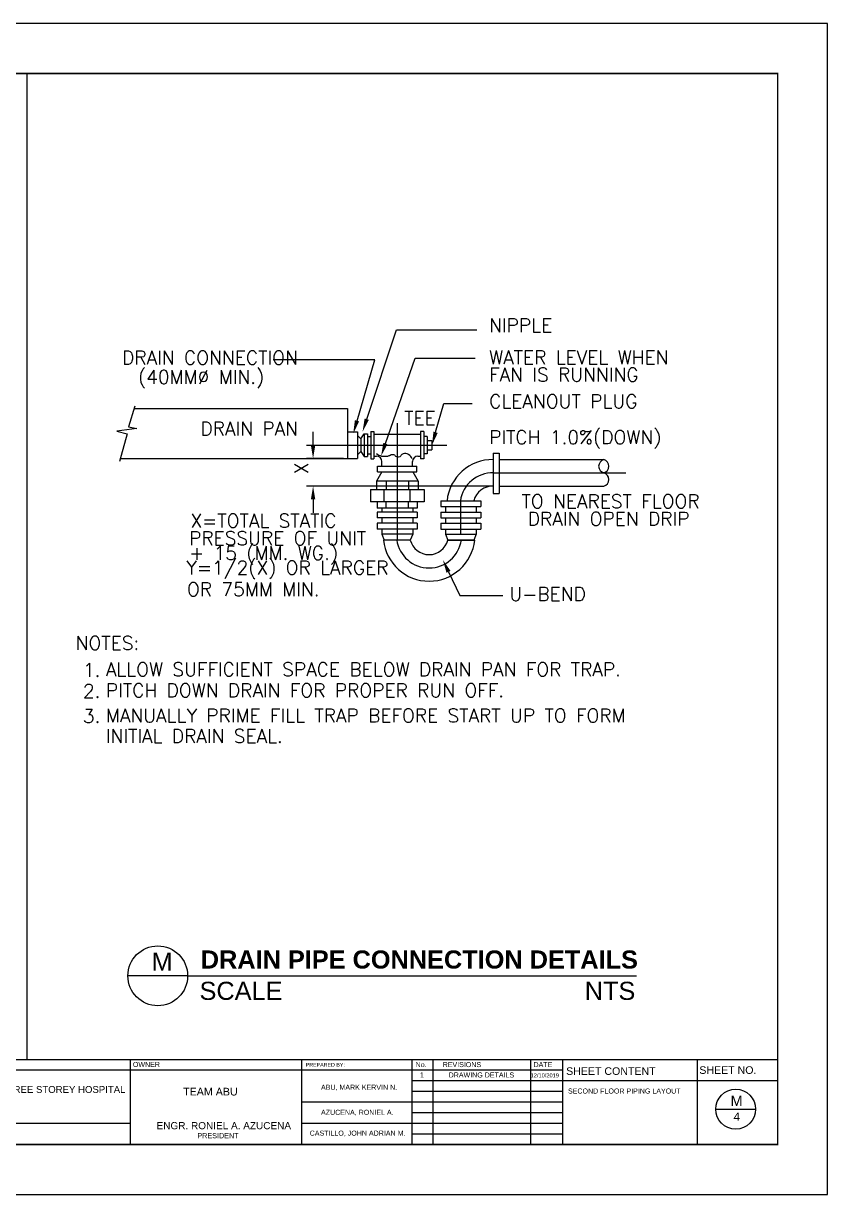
# Model space of a CAD drawing. Header units: millimetres. Extents: x 0 to 27402, y -2 to 21839.
# Drawn here: x 53.6 to 101.9, y 96.6 to 166.9 of the extents above; entities that cross this region are included whole.
import ezdxf

# ---------------------------------------------------------------- set-up
doc = ezdxf.new("R2010")
doc.units = ezdxf.units.MM
doc.linetypes.add('CENTER', pattern=[50.8, 31.75, -6.35, 6.35, -6.35])
for name, color, linetype in [('.1', 1, 'Continuous'), ('13_AC-DETAIL', 5, 'Continuous'), ('D-TEXT', 14, 'Continuous'), ('SHEET', 3, 'Continuous'), ('T-TEXT', 3, 'Continuous'), ('text', 7, 'Continuous')]:
    doc.layers.add(name, color=color, linetype=linetype)
doc.layers.add('WALL', color=4, linetype='Continuous', lineweight=30)
doc.styles.add('AC', font='romans.shx', dxfattribs={"height": 0.2})
doc.styles.add('arial', font='arial.ttf')

msp = doc.modelspace()

# ---------------------------------------------------------------- linework, layer by layer
at = {"layer": '.1', "color": 0}
for p, q in [((101.899, 166.95), (2.623, 166.95)), ((101.899, 96.554), (101.899, 166.95)), ((2.623, 96.554), (101.899, 96.554))]:
    msp.add_line(p, q, dxfattribs=at)
for p, q in [((53.765, 163.941), (53.765, 104.683)), ((63.427, 109.704), (59.83, 109.704)), ((63.427, 109.704), (90.411, 109.704))]:
    msp.add_line(p, q)
msp.add_circle((61.628, 109.704), 1.798)
at = {"layer": '13_AC-DETAIL', "color": 2}
for p, q in [((60.201, 143.801), (73.029, 143.801)), ((73.029, 143.801), (73.029, 140.803)), ((73.029, 142.402), (73.629, 142.402)), ((73.629, 142.402), (73.629, 140.803)), ((73.829, 141.976), (74.029, 142.28)), ((74.029, 142.28), (74.229, 142.28)), ((74.029, 142.28), (74.029, 140.924)), ((74.229, 142.28), (74.229, 140.924)), ((74.429, 142.431), (74.628, 142.431)), ((74.429, 142.431), (74.429, 140.773)), ((74.628, 142.431), (74.628, 140.773)), ((74.628, 142.263), (77.427, 142.263)), ((77.627, 142.431), (77.427, 142.431)), ((77.427, 142.431), (77.427, 140.773)), ((77.627, 142.431), (77.627, 140.773)), ((73.629, 142.179), (73.829, 141.976)), ((73.829, 141.976), (73.829, 141.228)), ((74.229, 142.128), (74.429, 142.128)), ((77.827, 142.128), (77.627, 142.128)), ((77.827, 142.128), (77.827, 141.076)), ((77.827, 141.879), (78.106, 141.879)), ((78.106, 141.879), (78.106, 141.325)), ((59.385, 140.803), (73.629, 140.803)), ((73.629, 141.026), (73.829, 141.228)), ((73.829, 141.228), (74.029, 140.924)), ((74.029, 140.924), (74.229, 140.924)), ((74.229, 141.076), (74.429, 141.076)), ((74.628, 140.941), (74.781, 140.941)), ((77.274, 140.941), (77.427, 140.941)), ((77.827, 141.076), (77.627, 141.076)), ((77.827, 141.325), (78.106, 141.325)), ((81.797, 141.115), (81.797, 138.704)), ((81.797, 141.115), (82.147, 141.115)), ((82.147, 141.115), (82.147, 138.704)), ((74.429, 140.773), (74.628, 140.773)), ((74.842, 139.992), (74.842, 140.342)), ((74.842, 140.342), (77.213, 140.342)), ((75.107, 140.342), (75.107, 140.615)), ((76.948, 140.342), (76.948, 140.615)), ((77.213, 139.992), (77.213, 140.342)), ((77.627, 140.773), (77.427, 140.773)), ((82.147, 140.733), (88.442, 140.733)), ((75.098, 139.992), (74.777, 139.432)), ((74.777, 139.432), (74.777, 138.929)), ((77.279, 139.432), (74.777, 139.432)), ((74.842, 139.992), (77.213, 139.992)), ((75.357, 139.432), (75.357, 138.929)), ((76.698, 139.432), (76.698, 138.929)), ((76.957, 139.992), (77.279, 139.432)), ((77.279, 139.432), (77.279, 138.929)), ((74.41, 138.929), (74.41, 138.2)), ((74.41, 138.929), (77.646, 138.929)), ((75.245, 138.2), (75.245, 138.929)), ((76.81, 138.2), (76.81, 138.929)), ((77.646, 138.929), (77.646, 138.2)), ((81.797, 138.704), (82.147, 138.704)), ((82.147, 139.137), (88.442, 139.137)), ((77.646, 138.2), (74.41, 138.2)), ((74.823, 138.2), (74.823, 137.804)), ((75.357, 137.804), (75.357, 138.2)), ((76.698, 137.804), (76.698, 138.2)), ((77.233, 138.2), (77.233, 137.804)), ((78.646, 138.259), (81.057, 138.259)), ((78.646, 138.259), (78.646, 137.91)), ((81.057, 138.259), (81.057, 137.91)), ((77.233, 137.804), (74.823, 137.804)), ((74.823, 137.581), (74.823, 137.231)), ((77.233, 137.581), (74.823, 137.581)), ((75.098, 137.804), (75.098, 137.581)), ((76.957, 137.804), (76.957, 137.581)), ((77.233, 137.581), (77.233, 137.231)), ((78.646, 137.91), (81.057, 137.91)), ((78.646, 137.581), (78.646, 137.231)), ((78.646, 137.581), (81.057, 137.581)), ((78.922, 137.91), (78.922, 137.581)), ((80.781, 137.91), (80.781, 137.581)), ((81.057, 137.581), (81.057, 137.231)), ((77.233, 137.231), (74.823, 137.231)), ((74.823, 136.902), (74.823, 136.552)), ((77.233, 136.902), (74.823, 136.902)), ((75.098, 137.231), (75.098, 136.902)), ((76.957, 137.231), (76.957, 136.902)), ((77.233, 136.902), (77.233, 136.552)), ((78.646, 137.231), (81.057, 137.231)), ((78.646, 136.902), (78.646, 136.552)), ((78.646, 136.902), (81.057, 136.902)), ((78.922, 137.231), (78.922, 136.902)), ((80.781, 137.231), (80.781, 136.902)), ((81.057, 136.902), (81.057, 136.552)), ((77.233, 136.552), (74.823, 136.552)), ((75.098, 136.552), (75.098, 136.247)), ((76.957, 136.247), (75.098, 136.247)), ((75.098, 136.247), (75.244, 135.897)), ((76.811, 135.897), (75.194, 135.897)), ((76.957, 136.247), (76.811, 135.897)), ((76.957, 136.552), (76.957, 136.247)), ((78.646, 136.552), (81.057, 136.552)), ((78.922, 136.552), (78.922, 136.247)), ((78.922, 136.247), (79.068, 135.897)), ((78.922, 136.247), (80.781, 136.247)), ((80.685, 135.897), (79.068, 135.897)), ((79.068, 135.897), (80.685, 135.897)), ((80.781, 136.247), (80.635, 135.897)), ((80.781, 136.552), (80.781, 136.247))]:
    msp.add_line(p, q, dxfattribs=at)
at = {"layer": '13_AC-DETAIL', "color": 2, "linetype": 'CENTER'}
for p, q in [((76.028, 142.929), (76.028, 135.897)), ((70.568, 141.602), (78.998, 141.602)), ((81.797, 139.933), (89.766, 139.933)), ((79.82, 138.259), (79.82, 136.247))]:
    msp.add_line(p, q, dxfattribs=at)
at = {"layer": '13_AC-DETAIL', "color": 2}
msp.add_lwpolyline([(60.246, 143.952), (59.874, 142.694), (60.371, 142.592), (59.17, 142.441), (59.791, 142.289), (59.336, 140.621)], dxfattribs=at)
for centre, radius, start, end in [((74.781, 140.615), 0.326, 0, 90), ((77.274, 140.615), 0.326, 90, 180), ((81.763, 137.973), 2.76, 89.30173, 174.03528), ((88.55, 140.333), 0.414, 105.08654, 254.91346), ((88.334, 140.333), 0.414, 285.08654, 74.91346), ((88.335, 139.535), 0.412, 285.08654, 74.91346), ((81.763, 137.973), 1.165, 88.34486, 165.74224), ((77.94, 136.184), 2.76, 185.96472, 354.03528), ((77.94, 136.184), 1.165, 194.25776, 345.74224)]:
    msp.add_arc(centre, radius, start, end, dxfattribs=at)
at = {"layer": '13_AC-DETAIL', "color": 2, "linetype": 'CENTER'}
for centre, start, end in [((81.763, 137.973), 88.34486, 171.6028), ((77.94, 136.184), 188.3972, 351.6028)]:
    msp.add_arc(centre, 1.964, start, end, dxfattribs=at)
at = {"layer": 'D-TEXT', "color": 2, "linetype": 'ByBlock'}
msp.add_line((72.802, 140.803), (70.567, 140.803), dxfattribs=at)
at = {"layer": 'D-TEXT', "color": 2}
msp.add_lwpolyline([(76.927, 140.774, 0.184736), (76.708, 141.038, 0.197139), (76.389, 141.078, 0.197021), (76.233, 140.958, -0.250281), (76.099, 140.875, -0.233896), (75.91, 140.955, 0.245201), (75.726, 141.027, 0.100553), (75.602, 140.988, -0.074276), (75.437, 140.926, -0.109096), (75.109, 140.928, -0.097483), (74.774, 141.078)], format="xyb", dxfattribs=at)
at = {"layer": 'SHEET', "color": 1}
for p, q in [((8.64, 104.683), (98.891, 104.683)), ((59.963, 104.683), (59.963, 99.562)), ((70.265, 104.683), (70.265, 99.562)), ((76.894, 104.683), (76.894, 99.562)), ((78.174, 104.683), (78.174, 99.562)), ((84.039, 104.683), (84.039, 99.562)), ((85.959, 104.683), (85.959, 99.562)), ((94.054, 104.683), (94.054, 99.562)), ((24.486, 104.043), (81.057, 104.043)), ((79.298, 104.043), (85.959, 104.043)), ((76.894, 103.403), (87.655, 103.403)), ((84.293, 103.403), (98.891, 103.403)), ((70.265, 102.123), (81.057, 102.123)), ((76.894, 102.763), (85.959, 102.763)), ((79.298, 102.123), (85.959, 102.123)), ((76.894, 101.483), (85.959, 101.483)), ((95.175, 101.687), (97.575, 101.687)), ((24.486, 100.849), (59.963, 100.849)), ((70.265, 100.843), (81.057, 100.843)), ((79.298, 100.843), (85.959, 100.843)), ((76.894, 100.203), (85.959, 100.203))]:
    msp.add_line(p, q, dxfattribs=at)
msp.add_circle((96.375, 101.687), 1.2, dxfattribs=at)
at = {"layer": 'T-TEXT', "color": 7, "linetype": 'Continuous'}
for p, q in [((74.192, 143.16), (75.981, 148.533)), ((75.981, 148.533), (80.806, 148.533)), ((74.682, 146.719), (68.557, 146.719)), ((73.608, 143.067), (74.682, 146.719)), ((75.315, 141.696), (77.094, 146.832)), ((77.094, 146.832), (80.714, 146.832)), ((78.332, 142.372), (78.823, 144.114)), ((78.823, 144.114), (80.528, 144.114)), ((70.966, 141.602), (70.966, 142.402)), ((81.747, 139.137), (70.567, 139.137)), ((70.966, 138.337), (70.966, 137.538)), ((79.107, 133.985), (79.786, 132.555)), ((79.786, 132.555), (82.384, 132.555))]:
    msp.add_line(p, q, dxfattribs=at)
for points in [[(87.611, 141.18, 0, 0.4, 0), (86.693, 141.18, 0, 0, 0), (83.837, 141.18, 0, 0, 0)], [(92.622, 139.933, 0, 0.4, 0), (91.705, 139.933, 0, 0, 0), (88.848, 139.933, 0, 0, 0)]]:
    msp.add_lwpolyline(points, format="xyseb", dxfattribs=at)
for points in [[(73.736, 143.029), (73.48, 143.104), (73.382, 142.3)], [(74.318, 143.118), (74.065, 143.202), (73.939, 142.402)], [(78.46, 142.336), (78.204, 142.408), (78.115, 141.602)], [(71.1, 141.602), (70.833, 141.602), (70.966, 140.803)], [(75.441, 141.652), (75.189, 141.739), (75.053, 140.94)], [(71.1, 138.337), (70.833, 138.337), (70.966, 139.137)], [(78.987, 133.928), (79.228, 134.043), (78.765, 134.708)]]:
    msp.add_solid(points, dxfattribs=at)
at = {"layer": 'WALL', "color": 1, "linetype": 'Continuous', "const_width": 0.0853}
msp.add_lwpolyline([(8.64, 99.562), (98.891, 99.562), (98.891, 163.941), (8.64, 163.941)], close=True, dxfattribs=at)

# ---------------------------------------------------------------- texts
at = {"attachment_point": 1, "style": 'arial'}
for s, width, insert, char_height in [('{\\fArial|b1|i0|c0|p34;DRAIN PIPE CONNECTION DETAILS}', 43.36072, (64.214, 111.229), 1.08896), ('M', 0.03855, (61.257, 111.098), 1.089), ('\\pxt21;SCALE                                           NTS', 32.51473, (64.139, 109.346), 1.08896)]:
    msp.add_mtext_dynamic_manual_height_columns(s, width=width, gutter_width=1, heights=[0], dxfattribs=dict(at, insert=insert, char_height=char_height))
at = {"layer": 'SHEET', "color": 1, "style": 'arial'}
for s, height, p in [('M', 0.624, (96.065, 101.873)), ('4', 0.499, (96.246, 100.987))]:
    msp.add_text(s, height=height, dxfattribs=at).set_placement(p)
at = {"layer": 'T-TEXT', "color": 7, "linetype": 'Continuous', "style": 'AC'}
for s, height, p in [('NIPPLE', 0.8194, (81.549, 148.396)), ('DRAIN CONNECTION', 0.81938, (59.482, 146.45)), ('WATER LEVEL WHEN', 0.81938, (81.549, 146.461)), ('(40MM%%C MIN.)', 0.81938, (60.444, 145.296)), ('FAN IS RUNNING', 0.81938, (81.549, 145.433)), ('CLEANOUT PLUG', 0.81938, (81.549, 143.831)), ('TEE', 0.8194, (76.445, 142.819)), ('DRAIN PAN', 0.8194, (64.195, 142.187)), ('PITCH 1.0%(DOWN)', 0.81938, (81.549, 141.67)), ('TO NEAREST FLOOR', 0.81938, (83.497, 137.821)), ('X=TOTAL STATIC', 0.81938, (63.593, 136.647)), ('DRAIN OPEN DRIP', 0.81938, (83.87, 136.763)), ('PRESSURE OF UNIT', 0.81938, (63.511, 135.598)), ('+ 15 (MM. WG.)', 0.81938, (63.511, 134.709)), ('Y=1/2(X) OR LARGER', 0.81938, (63.348, 133.83)), ('OR 75MM MIN. ', 0.81938, (63.382, 132.531)), ('U-BEND', 0.8194, (82.767, 132.24)), ('NOTES:', 0.8194, (56.69, 129.297)), ('1.', 0.8194, (57.128, 127.675)), ('ALLOW SUFFICIENT SPACE BELOW DRAIN PAN FOR TRAP.', 0.81938, (58.505, 127.713)), ('2.', 0.8194, (57.128, 126.412)), ('PITCH DOWN DRAIN FOR PROPER RUN OFF.', 0.81938, (58.505, 126.451)), ('3.', 0.8194, (57.128, 124.902)), ('MANUALLY PRIME FILL TRAP BEFORE START UP TO FORM', 0.81938, (58.505, 124.94)), ('INITIAL DRAIN SEAL.', 0.81938, (58.505, 123.7))]:
    msp.add_text(s, height=height, dxfattribs=at).set_placement(p)
msp.add_text('X', height=0.819, rotation=90, dxfattribs=at).set_placement((70.667, 139.865))
at = {"layer": 'text', "style": 'arial'}
for s, height, p in [('OWNER', 0.304, (60.132, 104.224)), ('PREPARED BY: ', 0.22802, (70.523, 104.241)), ('No.', 0.304, (77.132, 104.216)), ('REVISIONS', 0.304, (78.757, 104.216)), ('DATE', 0.304, (84.219, 104.216)), ('SHEET CONTENT', 0.45603, (86.181, 103.747)), ('SHEET NO.', 0.456, (94.188, 103.81)), ('1', 0.304, (77.394, 103.596)), ('DRAWING DETAILS', 0.30402, (79.118, 103.592)), ('12/10/2019', 0.2432, (84.045, 103.596)), ('PROPOSED THREE STOREY HOSPITAL', 0.41257, (48.766, 102.665)), ('TEAM ABU', 0.4598, (63.152, 102.511)), ('ABU, MARK KERVIN N.', 0.30402, (71.443, 102.853)), ('SECOND FLOOR PIPING LAYOUT', 0.30402, (86.293, 102.626)), ('AZUCENA, RONIEL A.', 0.30402, (71.443, 101.348)), ('ENGR. RONIEL A. AZUCENA', 0.43038, (61.557, 100.482)), ('PRESIDENT', 0.3099, (64.01, 99.937)), ('CASTILLO, JOHN ADRIAN M.', 0.30402, (70.763, 100.095))]:
    msp.add_text(s, height=height, dxfattribs=at).set_placement(p)

doc.saveas('drawing.dxf')
